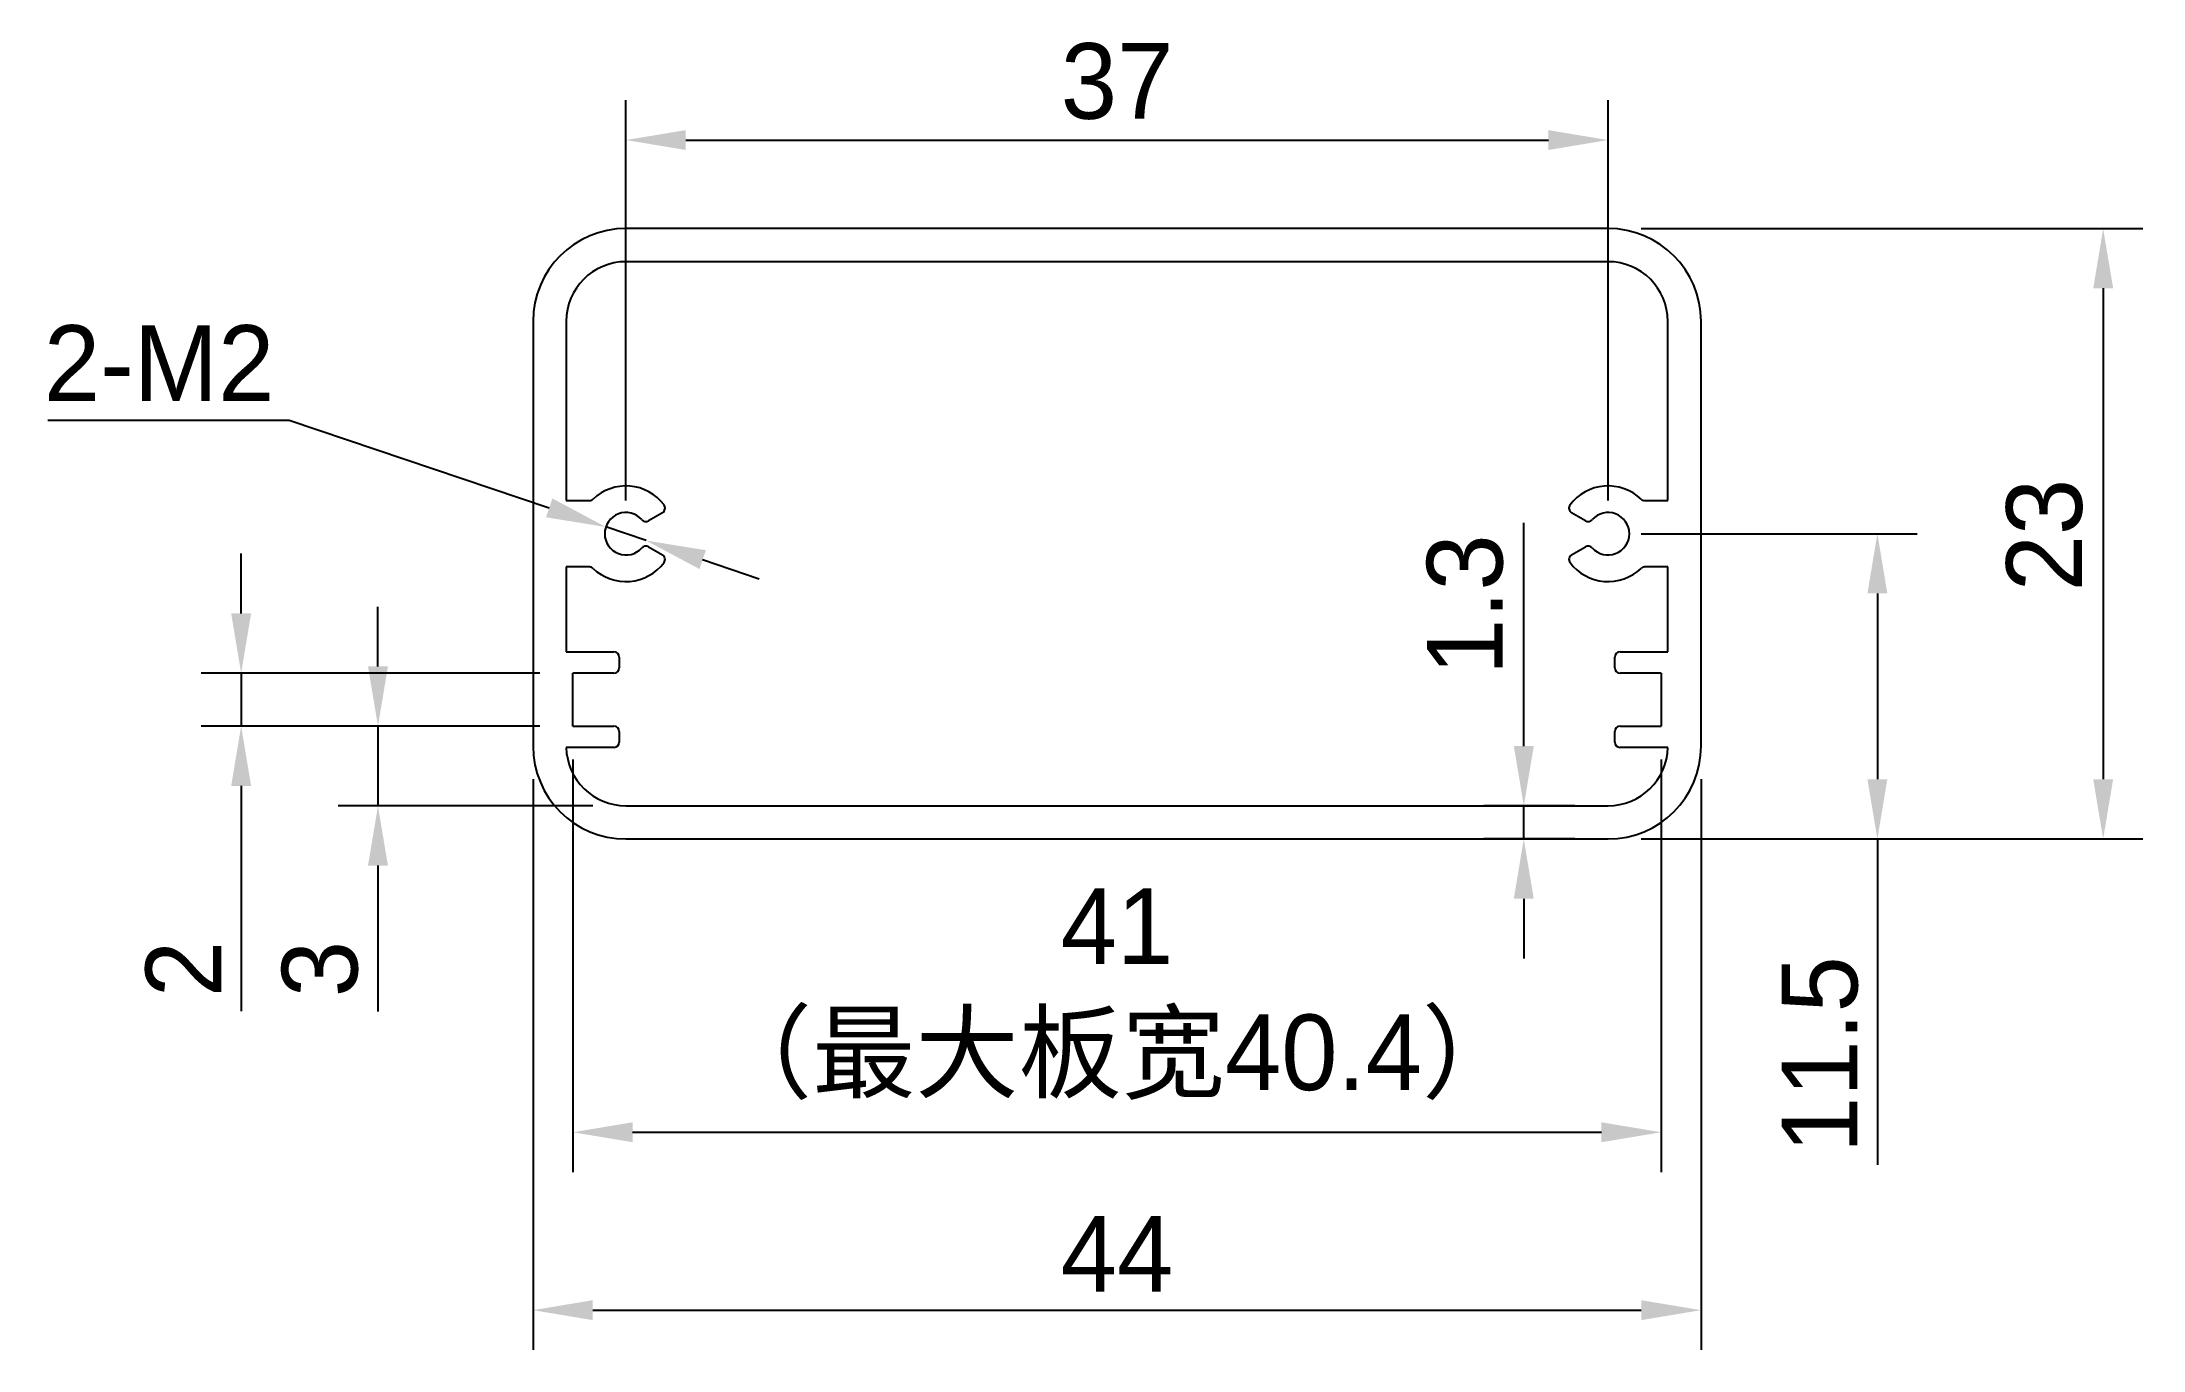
# Model space of a CAD drawing. Header units: millimetres. Extents: x 16740.1 to 16819.2, y -3012.7 to -2963.4.
import ezdxf

# ---------------------------------------------------------------- set-up
doc = ezdxf.new("R2010")
doc.units = ezdxf.units.MM
doc.header["$LTSCALE"] = 0.5
doc.header["$PDMODE"] = 35
for name, color, linetype, lineweight in [('字母颜色', 30, 'Continuous', 25), ('标注线', 7, 'Continuous', 13), ('粗实线', 7, 'Continuous', 25)]:
    doc.layers.add(name, color=color, linetype=linetype, lineweight=lineweight)
doc.styles.get("Standard").update_dxf_attribs({"font": ''})
doc.styles.get('Standard').set_extended_font_data('思源黑体 Normal')
doc.dimstyles.new('1比1 文字2.85', dxfattribs={"dimtxt": 2.85, "dimasz": 2.25, "dimexe": 1.5, "dimexo": 1.25, "dimgap": 0.7, "dimtad": 1, "dimdec": 1, "dimdsep": 46, "dimtxsty": 'Standard', "dimcen": 1.8, "dimadec": 0, "dimazin": 0, "dimtfac": 1, "dimtdec": 1, "dimtmove": 0, "dimatfit": 3, "dimfxl": 1, "dimarcsym": 0})
doc.dimstyles.new('1比1 文字2.85直径', dxfattribs={"dimtxt": 2.85, "dimasz": 2.25, "dimexe": 1.5, "dimexo": 1.25, "dimgap": 0.7, "dimtad": 1, "dimtih": 1, "dimtoh": 1, "dimdec": 1, "dimdsep": 46, "dimtxsty": 'Standard', "dimcen": 1.8, "dimadec": 0, "dimazin": 0, "dimtfac": 1, "dimtdec": 1, "dimtmove": 0, "dimatfit": 3, "dimfxl": 1, "dimarcsym": 0})

# ---------------------------------------------------------------- blocks, each defined once
blk = doc.blocks.new('*D81')
at = {"layer": 'Defpoints', "color": 0, "ltscale": 0.1}
for p in [(16799.085, -2970.433), (16799.085, -2993.433), (16817.735, -2993.433)]:
    blk.add_point(p, dxfattribs=at)
at = {"layer": '标注线', "color": 0, "lineweight": -2, "ltscale": 0.1}
for p, q in [((16800.335, -2970.433), (16819.235, -2970.433)), ((16817.735, -2972.683), (16817.735, -2991.183)), ((16800.335, -2993.433), (16819.235, -2993.433))]:
    blk.add_line(p, q, dxfattribs=at)
at = {"layer": '标注线', "color": 0, "ltscale": 0.1}
for points in [[(16817.36, -2972.683), (16818.11, -2972.683), (16817.735, -2970.433)], [(16817.36, -2991.183), (16818.11, -2991.183), (16817.735, -2993.433)]]:
    blk.add_solid(points, dxfattribs=at)
at = {"layer": '标注线', "color": 0, "ltscale": 0.1, "insert": (16814.084, -2981.982), "char_height": 2.85, "attachment_point": 2, "rotation": 90}
blk.add_mtext('23', dxfattribs=at)
blk = doc.blocks.new('*D82')
at = {"layer": 'Defpoints', "color": 0, "ltscale": 0.1}
for p in [(16799.085, -2992.183), (16795.909, -2993.433), (16799.085, -2993.433)]:
    blk.add_point(p, dxfattribs=at)
at = {"layer": '标注线', "color": 0, "lineweight": -2, "ltscale": 0.1}
for p, q in [((16795.909, -2989.933), (16795.909, -2981.525)), ((16797.835, -2992.183), (16794.409, -2992.183)), ((16795.909, -2993.433), (16795.909, -2992.183)), ((16797.835, -2993.433), (16794.409, -2993.433)), ((16795.909, -2995.683), (16795.909, -2997.933))]:
    blk.add_line(p, q, dxfattribs=at)
at = {"layer": '标注线', "color": 0, "ltscale": 0.1}
for points in [[(16795.534, -2989.933), (16796.284, -2989.933), (16795.909, -2992.183)], [(16795.534, -2995.683), (16796.284, -2995.683), (16795.909, -2993.433)]]:
    blk.add_solid(points, dxfattribs=at)
at = {"layer": '标注线', "color": 0, "ltscale": 0.1, "insert": (16792.257, -2984.604), "char_height": 2.85, "attachment_point": 2, "rotation": 90}
blk.add_mtext('1.3', dxfattribs=at)
blk = doc.blocks.new('*D83')
at = {"layer": 'Defpoints', "color": 0, "ltscale": 0.1}
for p in [(16758.585, -2989.933), (16802.585, -2989.933), (16802.585, -3011.186)]:
    blk.add_point(p, dxfattribs=at)
at = {"layer": '标注线', "color": 0, "lineweight": -2, "ltscale": 0.1}
for p, q in [((16758.585, -2991.183), (16758.585, -3012.686)), ((16802.585, -2991.183), (16802.585, -3012.686)), ((16760.835, -3011.186), (16800.335, -3011.186))]:
    blk.add_line(p, q, dxfattribs=at)
at = {"layer": '标注线', "color": 0, "ltscale": 0.1}
for points in [[(16760.835, -3010.811), (16760.835, -3011.561), (16758.585, -3011.186)], [(16800.335, -3010.811), (16800.335, -3011.561), (16802.585, -3011.186)]]:
    blk.add_solid(points, dxfattribs=at)
at = {"layer": '标注线', "color": 0, "ltscale": 0.1, "insert": (16780.585, -3007.636), "char_height": 2.85, "attachment_point": 2}
blk.add_mtext('44', dxfattribs=at)
blk = doc.blocks.new('*D84')
at = {"layer": 'Defpoints', "color": 0, "ltscale": 0.1}
for p in [(16799.085, -2967.1), (16762.085, -2981.933), (16799.085, -2981.933)]:
    blk.add_point(p, dxfattribs=at)
at = {"layer": '标注线', "color": 0, "lineweight": -2, "ltscale": 0.1}
for p, q in [((16762.085, -2980.683), (16762.085, -2965.6)), ((16799.085, -2980.683), (16799.085, -2965.6)), ((16764.335, -2967.1), (16796.835, -2967.1))]:
    blk.add_line(p, q, dxfattribs=at)
at = {"layer": '标注线', "color": 0, "ltscale": 0.1}
for points in [[(16764.335, -2966.725), (16764.335, -2967.475), (16762.085, -2967.1)], [(16796.835, -2966.725), (16796.835, -2967.475), (16799.085, -2967.1)]]:
    blk.add_solid(points, dxfattribs=at)
at = {"layer": '标注线', "color": 0, "ltscale": 0.1, "insert": (16780.585, -2963.449), "char_height": 2.85, "attachment_point": 2}
blk.add_mtext('37', dxfattribs=at)
blk = doc.blocks.new('*D85')
at = {"layer": 'Defpoints', "color": 0, "ltscale": 0.1}
for p in [(16799.085, -2981.933), (16799.085, -2993.433), (16809.229, -2993.433)]:
    blk.add_point(p, dxfattribs=at)
at = {"layer": '标注线', "color": 0, "lineweight": -2, "ltscale": 0.1}
for p, q in [((16800.335, -2981.933), (16810.729, -2981.933)), ((16809.229, -2984.183), (16809.229, -2991.183)), ((16800.335, -2993.433), (16810.729, -2993.433)), ((16809.229, -2993.433), (16809.229, -3005.712))]:
    blk.add_line(p, q, dxfattribs=at)
at = {"layer": '标注线', "color": 0, "ltscale": 0.1}
for points in [[(16808.854, -2984.183), (16809.604, -2984.183), (16809.229, -2981.933)], [(16808.854, -2991.183), (16809.604, -2991.183), (16809.229, -2993.433)]]:
    blk.add_solid(points, dxfattribs=at)
at = {"layer": '标注线', "color": 0, "ltscale": 0.1, "insert": (16805.629, -3001.558), "char_height": 2.85, "attachment_point": 2, "rotation": 90}
blk.add_mtext('11.5', dxfattribs=at)
blk = doc.blocks.new('*D86')
at = {"layer": 'Defpoints', "color": 0, "ltscale": 0.1}
for p in [(16760.085, -2987.183), (16747.589, -2989.183), (16760.085, -2989.183)]:
    blk.add_point(p, dxfattribs=at)
at = {"layer": '标注线', "color": 0, "lineweight": -2, "ltscale": 0.1}
for p, q in [((16747.589, -2984.933), (16747.589, -2982.683)), ((16758.835, -2987.183), (16746.089, -2987.183)), ((16747.589, -2987.183), (16747.589, -2989.183)), ((16758.835, -2989.183), (16746.089, -2989.183)), ((16747.589, -2991.433), (16747.589, -2999.925))]:
    blk.add_line(p, q, dxfattribs=at)
at = {"layer": '标注线', "color": 0, "ltscale": 0.1}
for points in [[(16747.214, -2984.933), (16747.964, -2984.933), (16747.589, -2987.183)], [(16747.214, -2991.433), (16747.964, -2991.433), (16747.589, -2989.183)]]:
    blk.add_solid(points, dxfattribs=at)
at = {"layer": '标注线', "color": 0, "ltscale": 0.1, "insert": (16743.988, -2998.333), "char_height": 2.85, "attachment_point": 2, "rotation": 90}
blk.add_mtext('2', dxfattribs=at)
blk = doc.blocks.new('*D87')
at = {"layer": 'Defpoints', "color": 0, "ltscale": 0.1}
for p in [(16760.085, -2989.183), (16801.085, -2989.183), (16801.085, -3004.482)]:
    blk.add_point(p, dxfattribs=at)
at = {"layer": '字母颜色', "color": 0, "lineweight": -2, "ltscale": 0.1}
for p, q in [((16760.085, -2990.433), (16760.085, -3005.982)), ((16801.085, -2990.433), (16801.085, -3005.982)), ((16762.335, -3004.482), (16798.835, -3004.482))]:
    blk.add_line(p, q, dxfattribs=at)
at = {"layer": '字母颜色', "color": 0, "ltscale": 0.1}
for points in [[(16762.335, -3004.107), (16762.335, -3004.857), (16760.085, -3004.482)], [(16798.835, -3004.107), (16798.835, -3004.857), (16801.085, -3004.482)]]:
    blk.add_solid(points, dxfattribs=at)
at = {"layer": '字母颜色', "color": 0, "ltscale": 0.1, "insert": (16780.585, -2995.295), "char_height": 2.85, "attachment_point": 2}
blk.add_mtext('41\\P（最大板宽40.4）', dxfattribs=at)
blk = doc.blocks.new('*D88')
at = {"layer": 'Defpoints', "color": 0, "ltscale": 0.1}
for p in [(16761.327, -2981.678), (16762.843, -2982.189)]:
    blk.add_point(p, dxfattribs=at)
at = {"layer": '标注线', "color": 0, "lineweight": -2, "ltscale": 0.1}
for p, q in [((16740.305, -2977.652), (16749.392, -2977.652)), ((16749.392, -2977.652), (16759.195, -2980.958)), ((16762.843, -2982.189), (16761.327, -2981.678)), ((16764.975, -2982.908), (16767.107, -2983.627))]:
    blk.add_line(p, q, dxfattribs=at)
at = {"layer": '标注线', "color": 0, "ltscale": 0.1}
for points in [[(16759.315, -2980.603), (16759.075, -2981.314), (16761.327, -2981.678)], [(16765.095, -2982.553), (16764.855, -2983.263), (16762.843, -2982.189)]]:
    blk.add_solid(points, dxfattribs=at)
at = {"layer": '标注线', "color": 0, "ltscale": 0.1, "insert": (16744.499, -2975.502), "char_height": 2.85, "attachment_point": 5}
blk.add_mtext('2-M2', dxfattribs=at)
blk = doc.blocks.new('*D89')
at = {"layer": 'Defpoints', "color": 0, "ltscale": 0.1}
for p in [(16760.085, -2989.183), (16752.743, -2992.183), (16762.085, -2992.183)]:
    blk.add_point(p, dxfattribs=at)
at = {"layer": '标注线', "color": 0, "lineweight": -2, "ltscale": 0.1}
for p, q in [((16752.743, -2986.933), (16752.743, -2984.683)), ((16758.835, -2989.183), (16751.243, -2989.183)), ((16752.743, -2989.183), (16752.743, -2992.183)), ((16760.835, -2992.183), (16751.243, -2992.183)), ((16752.743, -2994.433), (16752.743, -2999.933))]:
    blk.add_line(p, q, dxfattribs=at)
at = {"layer": '标注线', "color": 0, "ltscale": 0.1}
for points in [[(16752.368, -2986.933), (16753.118, -2986.933), (16752.743, -2989.183)], [(16752.368, -2994.433), (16753.118, -2994.433), (16752.743, -2992.183)]]:
    blk.add_solid(points, dxfattribs=at)
at = {"layer": '标注线', "color": 0, "ltscale": 0.1, "insert": (16750.567, -2998.333), "char_height": 2.85, "attachment_point": 5, "rotation": 90}
blk.add_mtext('3', dxfattribs=at)

msp = doc.modelspace()

# ---------------------------------------------------------------- linework, layer by layer
at = {"layer": '粗实线'}
for p, q in [((16799.085, -2970.433), (16762.085, -2970.433)), ((16799.085, -2971.683), (16762.085, -2971.683)), ((16758.585, -2973.933), (16758.585, -2989.933)), ((16759.835, -2973.933), (16759.835, -2980.683)), ((16801.335, -2980.683), (16801.335, -2973.933)), ((16802.585, -2989.933), (16802.585, -2973.933)), ((16759.835, -2980.683), (16760.708, -2980.683)), ((16800.463, -2980.683), (16801.335, -2980.683)), ((16763.46, -2981.14), (16762.934, -2981.443)), ((16798.237, -2981.443), (16797.71, -2981.14)), ((16762.934, -2982.423), (16763.46, -2982.727)), ((16797.71, -2982.727), (16798.237, -2982.423)), ((16760.708, -2983.183), (16759.835, -2983.183)), ((16759.835, -2983.183), (16759.835, -2986.383)), ((16801.335, -2983.183), (16800.463, -2983.183)), ((16801.335, -2986.383), (16801.335, -2983.183)), ((16759.835, -2986.383), (16761.635, -2986.383)), ((16761.835, -2986.583), (16761.835, -2986.983)), ((16799.335, -2986.983), (16799.335, -2986.583)), ((16799.535, -2986.383), (16801.335, -2986.383)), ((16761.635, -2987.183), (16760.085, -2987.183)), ((16760.085, -2989.183), (16760.085, -2987.183)), ((16801.085, -2987.183), (16799.535, -2987.183)), ((16801.085, -2987.183), (16801.085, -2989.183)), ((16760.085, -2989.183), (16761.635, -2989.183)), ((16761.835, -2989.383), (16761.835, -2989.783)), ((16799.335, -2989.783), (16799.335, -2989.383)), ((16799.535, -2989.183), (16801.085, -2989.183)), ((16761.635, -2989.983), (16759.836, -2989.983)), ((16801.335, -2989.983), (16799.535, -2989.983)), ((16762.085, -2992.183), (16799.085, -2992.183)), ((16762.085, -2993.433), (16799.085, -2993.433))]:
    msp.add_line(p, q, dxfattribs=at)
for centre, radius, start, end in [((16762.085, -2973.933), 3.5, 90, 180), ((16799.085, -2973.933), 3.5, 0, 90), ((16762.085, -2973.933), 2.25, 90, 180), ((16799.085, -2973.933), 2.25, 0, 90), ((16760.708, -2980.483), 0.2, 270, 313.53115), ((16762.085, -2981.933), 1.8, 37.18076, 133.53115), ((16799.085, -2981.933), 1.8, 46.46885, 142.81924), ((16800.463, -2980.483), 0.2, 226.46885, 270), ((16762.085, -2981.933), 0.8, 41.53696, 318.46304), ((16762.834, -2981.27), 0.2, 221.53696, 300), ((16763.36, -2980.966), 0.2, 300, 37.18076), ((16797.81, -2980.966), 0.2, 142.81924, 240), ((16798.337, -2981.27), 0.2, 240, 318.46304), ((16799.085, -2981.933), 0.8, 221.53696, 138.46304), ((16762.085, -2981.933), 1.8, 226.46885, 322.81924), ((16762.834, -2982.596), 0.2, 60, 138.46304), ((16763.36, -2982.9), 0.2, 322.81924, 60), ((16797.81, -2982.9), 0.2, 120, 217.18076), ((16799.085, -2981.933), 1.8, 217.18076, 313.53115), ((16798.337, -2982.596), 0.2, 41.53696, 120), ((16760.708, -2983.383), 0.2, 46.46885, 90), ((16800.463, -2983.383), 0.2, 90, 133.53115), ((16761.635, -2986.583), 0.2, 0, 90), ((16761.635, -2986.983), 0.2, 270, 0), ((16799.535, -2986.583), 0.2, 90, 180), ((16799.535, -2986.983), 0.2, 180, 270), ((16761.635, -2989.383), 0.2, 0, 90), ((16799.535, -2989.383), 0.2, 90, 180), ((16762.085, -2989.933), 3.5, 180, 270), ((16762.085, -2989.933), 2.25, 181.27334, 270), ((16761.635, -2989.783), 0.2, 270, 0), ((16799.085, -2989.933), 3.5, 270, 0), ((16799.085, -2989.933), 2.25, 270, 358.72666), ((16799.535, -2989.783), 0.2, 180, 270)]:
    msp.add_arc(centre, radius, start, end, dxfattribs=at)

# ---------------------------------------------------------------- dimensions: what is measured, and where the dimension line sits
at = {"layer": '字母颜色', "ltscale": 0.1}
dim = msp.add_linear_dim(base=(16801.085, -3004.482), p1=(16760.085, -2989.183), p2=(16801.085, -2989.183), text='<>^J（最大板宽40.4）', dimstyle='1比1 文字2.85', dxfattribs=at)
dim.commit()
dim.dimension.update_dxf_attribs({"geometry": '*D87', "text_midpoint": (16780.585, -3004.482), "dimtype": 160})
at = {"layer": '标注线', "ltscale": 0.1}
for base, p1, p2, picture, middle in [((16799.085, -2967.1), (16762.085, -2981.933), (16799.085, -2981.933), '*D84', (16780.585, -2967.1)), ((16802.585, -3011.186), (16758.585, -2989.933), (16802.585, -2989.933), '*D83', (16780.585, -3011.186))]:
    dim = msp.add_linear_dim(base=base, p1=p1, p2=p2, dimstyle='1比1 文字2.85', dxfattribs=at)
    dim.commit()
    dim.dimension.update_dxf_attribs({"geometry": picture, "text_midpoint": middle, "dimtype": 160})
for base, p1, p2, picture, middle in [((16817.735, -2993.433), (16799.085, -2970.433), (16799.085, -2993.433), '*D81', (16817.735, -2981.982)), ((16795.908505411, -2993.43326456), (16799.085106716, -2992.18326456), (16799.085106716, -2993.43326456), '*D82', (16795.908505411, -2984.604371118)), ((16809.229, -2993.433), (16799.085, -2981.933), (16799.085, -2993.433), '*D85', (16809.229, -3001.558)), ((16747.589, -2989.183), (16760.085, -2987.183), (16760.085, -2989.183), '*D86', (16747.589, -2998.333)), ((16752.743, -2992.183), (16760.085, -2989.183), (16762.085, -2992.183), '*D89', (16752.743, -2998.333))]:
    dim = msp.add_linear_dim(base=base, p1=p1, p2=p2, angle=90, dimstyle='1比1 文字2.85', dxfattribs=at)
    dim.commit()
    dim.dimension.update_dxf_attribs({"geometry": picture, "text_midpoint": middle, "dimtype": 160})
dim = msp.add_diameter_dim_2p(p1=(16762.843, -2982.189), p2=(16761.327, -2981.678), text='2-M2', dimstyle='1比1 文字2.85直径', dxfattribs=at)
dim.commit()
dim.dimension.update_dxf_attribs({"geometry": '*D88', "text_midpoint": (16744.499, -2977.652), "dimtype": 163})

doc.saveas('drawing.dxf')
